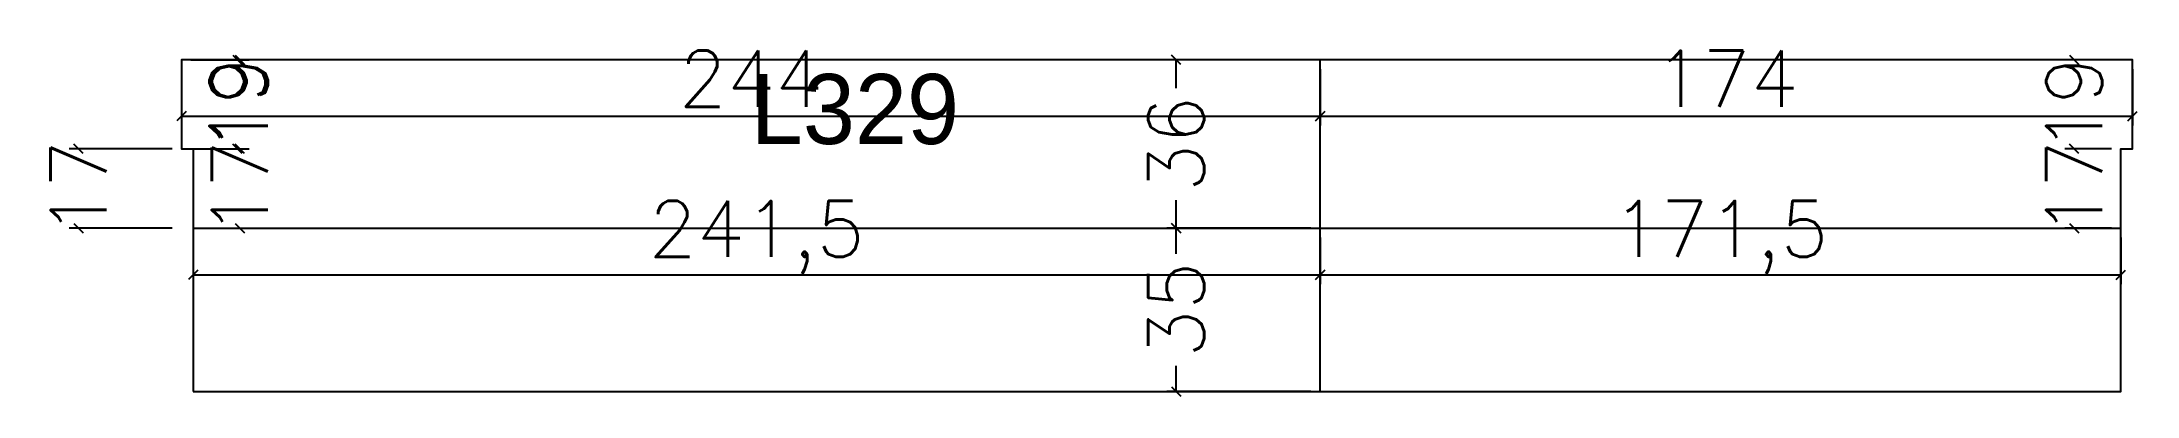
# Model space of a CAD drawing. Extents: x 2467 to 2916, y 1976 to 2052.
import ezdxf

# ---------------------------------------------------------------- set-up
doc = ezdxf.new("R2010")
doc.units = 0
for name, color, linetype in [('COTA', 241, 'Continuous'), ('NOMENCLATURA', 7, 'Continuous'), ('PAINEIS', 6, 'Continuous')]:
    doc.layers.add(name, color=color, linetype=linetype)
doc.styles.add('Romans', font='romans.shx', dxfattribs={"height": 12})
doc.dimstyles.new('cotas', dxfattribs={"dimtxt": 9, "dimasz": 2, "dimexe": 2, "dimexo": 2, "dimgap": 2, "dimtad": 1, "dimdec": 1, "dimzin": 12, "dimtxsty": 'Romans', "dimblk": 'OBLIQUE', "dimcen": 2.5, "dimclrd": 4, "dimclre": 4, "dimclrt": 240, "dimazin": 3, "dimtfac": 1, "dimtmove": 0, "dimatfit": 3})

# ---------------------------------------------------------------- blocks, each defined once
blk = doc.blocks.new('_OBLIQUE')
at = {"color": 0, "linetype": 'BYBLOCK'}
blk.add_line((-0.5, -0.5), (0.5, 0.5), dxfattribs=at)

msp = doc.modelspace()

# ---------------------------------------------------------------- linework, layer by layer
at = {"layer": 'PAINEIS'}
for p, q in [((2740.5, 1977), (2740.5, 2048)), ((2499, 2012), (2912, 2012))]:
    msp.add_line(p, q, dxfattribs=at)
msp.add_lwpolyline([(2499, 1977), (2912, 1977), (2912, 2029), (2914.5, 2029), (2914.5, 2048), (2496.5, 2048), (2496.5, 2029), (2499, 2029)], close=True, dxfattribs=at)

# ---------------------------------------------------------------- texts
at = {"layer": 'NOMENCLATURA'}
msp.add_text('L329', height=15, dxfattribs=at).set_placement((2618.5, 2030))

# ---------------------------------------------------------------- dimensions: what is measured, and where the dimension line sits
at = {"layer": 'COTA'}
for base, p1, p2, text in [((2496.5, 2036), (2496.5, 2048), (2740.5, 2048), '244'), ((2740.5, 2036), (2740.5, 2048), (2914.5, 2048), '174')]:
    msp.add_linear_dim(base=base, p1=p1, p2=p2, text=text, dimstyle='cotas', dxfattribs=at).render()
for base, p1, p2, location, text in [((2508.5, 2048), (2496.5, 2048), (2496.5, 2029), (2508.5, 2038.5), '19'), ((2509, 2048), (2499, 2048), (2499, 2029), (2509, 2038.5), '19'), ((2902, 2048), (2912, 2048), (2912, 2029), (2902, 2038.5), '19'), ((2474.5, 2012), (2496.5, 2012), (2496.5, 2029), (2474.5, 2020.5), '17'), ((2509, 2012), (2499, 2012), (2499, 2029), (2509, 2020.5), '17'), ((2902, 2012), (2912, 2012), (2912, 2029), (2902, 2020.5), '17')]:
    msp.add_linear_dim(base=base, p1=p1, p2=p2, angle=90, location=location, text=text, dimstyle='cotas', override={"dimtmove": 2}, dxfattribs=at).render()
for base, p1, p2, location in [((2709.64, 2012), (2740.5, 2012), (2740.5, 2048), (2709.64, 2030)), ((2709.64, 1977), (2740.5, 1977), (2740.5, 2012), (2709.64, 1994.5))]:
    msp.add_linear_dim(base=base, p1=p1, p2=p2, angle=90, location=location, dimstyle='cotas', override={"dimtmove": 2}, dxfattribs=at).render()
for base, p1, p2 in [((2499, 2002), (2499, 2012), (2740.5, 2012)), ((2740.5, 2002), (2740.5, 2012), (2912, 2012))]:
    msp.add_linear_dim(base=base, p1=p1, p2=p2, dimstyle='cotas', dxfattribs=at).render()

doc.saveas('drawing.dxf')
